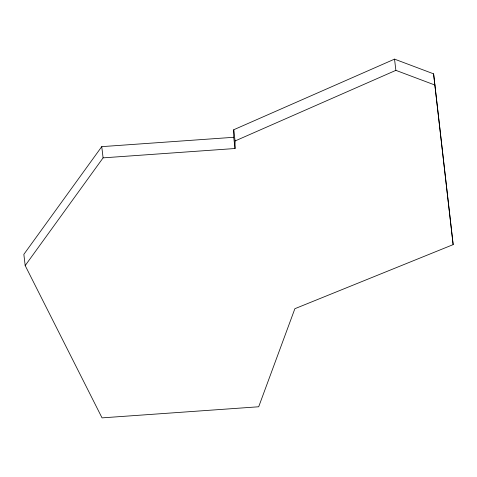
<?xml version="1.0" encoding="UTF-8"?>
<svg xmlns="http://www.w3.org/2000/svg" width="477" height="477" viewBox="0 0 477 477"><rect width="100%" height="100%" fill="white"/><g stroke="black" fill="none" stroke-linecap="round" stroke-linejoin="round"><path stroke-width="0.72" d="M233.712 137.298L233.742 129.744L394.539 59.13L433.599 73.84L453.15 244.623L294.881 308.697L258.689 406.774L102.042 417.87L25.186 265.576L23.85 254.36L101.75 146.642L233.712 137.298L235.048 148.514L103.092 157.863L25.186 265.576M235.048 148.514L235.078 140.965L233.742 129.744M235.078 140.965L395.874 70.352L434.941 85.055M453.15 244.623L433.599 73.84M394.539 59.13L395.874 70.352M101.75 146.642L103.092 157.863"/></g></svg>
